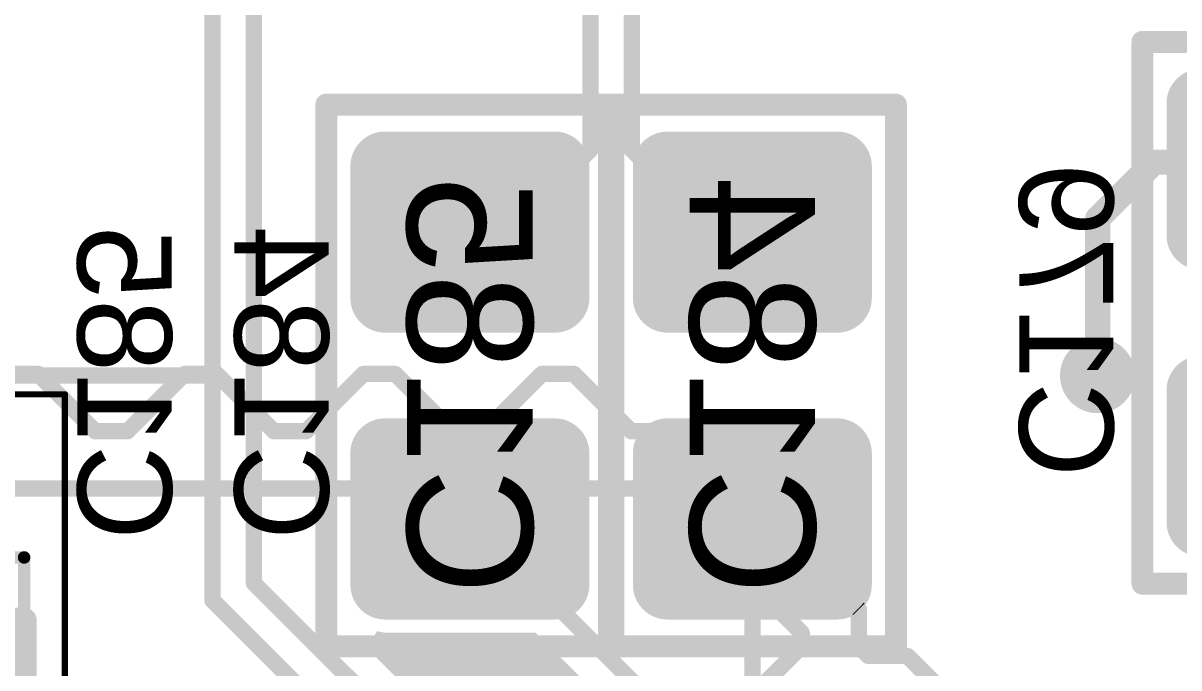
# Model space of a CAD drawing. Header units: inches. Extents: x -3 to 191, y -18 to 93.
# Drawn here: x 53.69 to 62.9, y 60.67 to 65.81 of the extents above; entities that cross this region are included whole.
import ezdxf

# ---------------------------------------------------------------- set-up
doc = ezdxf.new("R2010")
doc.units = ezdxf.units.IN
for name, color, linetype in [('Bottom Layer', 5, 'Continuous'), ('Bottom Overlay', 54, 'Continuous'), ('Bottom Paste', 16, 'Continuous'), ('Bottom Solder', 6, 'Continuous'), ('GND 1', 90, 'Continuous'), ('GND 2', 156, 'Continuous'), ('Mechanical 13', 56, 'Continuous'), ('Mechanical 15', 56, 'Continuous'), ('Mechanical 20', 56, 'Continuous'), ('PWR', 16, 'Continuous'), ('Signal L4', 76, 'Continuous'), ('Top Layer', 1, 'Continuous'), ('Via Holes', 16, 'Continuous')]:
    doc.layers.add(name, color=color, linetype=linetype)
doc.styles.add('Arial', font='', dxfattribs={"height": 0.2})
doc.styles.get('Arial').set_extended_font_data('Arial')

# ---------------------------------------------------------------- blocks, each defined once
blk = doc.blocks.new('SOT95P280X145_5N_B_46')
at = {"layer": 'Bottom Layer'}
for points in [[(-1.85, 1.25), (-0.65, 1.25), (-0.65, 0.65), (-1.85, 0.65)], [(0.65, 1.25), (1.85, 1.25), (1.85, 0.65), (0.65, 0.65)], [(-1.85, 0.3), (-0.65, 0.3), (-0.65, -0.3), (-1.85, -0.3)], [(-1.85, -0.65), (-0.65, -0.65), (-0.65, -1.25), (-1.85, -1.25)], [(0.65, -0.65), (1.85, -0.65), (1.85, -1.25), (0.65, -1.25)]]:
    blk.add_hatch(color=5, dxfattribs=at).paths.add_polyline_path(points)
at = {"layer": 'Bottom Paste'}
for points in [[(-1.85, 1.25), (-0.65, 1.25), (-0.65, 0.65), (-1.85, 0.65)], [(0.65, 1.25), (1.85, 1.25), (1.85, 0.65), (0.65, 0.65)], [(-1.85, 0.3), (-0.65, 0.3), (-0.65, -0.3), (-1.85, -0.3)], [(-1.85, -0.65), (-0.65, -0.65), (-0.65, -1.25), (-1.85, -1.25)], [(0.65, -0.65), (1.85, -0.65), (1.85, -1.25), (0.65, -1.25)]]:
    blk.add_hatch(color=16, dxfattribs=at).paths.add_polyline_path(points)
at = {"layer": 'Bottom Solder'}
for points in [[(-1.9516, 1.3516), (-0.5484, 1.3516), (-0.5484, 0.5484), (-1.9516, 0.5484)], [(0.5484, 1.3516), (1.9516, 1.3516), (1.9516, 0.5484), (0.5484, 0.5484)], [(-1.9516, 0.4016), (-0.5484, 0.4016), (-0.5484, -0.4016), (-1.9516, -0.4016)], [(-1.9516, -0.5484), (-0.5484, -0.5484), (-0.5484, -1.3516), (-1.9516, -1.3516)], [(0.5484, -0.5484), (1.9516, -0.5484), (1.9516, -1.3516), (0.5484, -1.3516)]]:
    blk.add_hatch(color=6, dxfattribs=at).paths.add_polyline_path(points)
at = {"layer": 'Bottom Overlay'}
for points in [[(-0.3, -1.45, 0.2, 0.2, 0), (-0.3, 1.45, 0.2, 0.2, 0)], [(0.3, 1.45, 0.2, 0.2, 0), (-0.3, 1.45, 0.2, 0.2, 0)], [(0.3, -1.45, 0.2, 0.2, 0), (0.3, 1.45, 0.2, 0.2, 0)], [(0.3, -1.45, 0.2, 0.2, 0), (-0.3, -1.45, 0.2, 0.2, 0)], [(-0.65, -1.5, 0.2, 0.2, 0), (-1.85, -1.5, 0.2, 0.2, 0)]]:
    blk.add_lwpolyline(points, format="xyseb", dxfattribs=at)
for points in [[(-0.35, 1.45, 0.1, 0.1, 1), (-0.25, 1.45, 0.1, 0.1, 1)], [(-0.35, 1.45, 0.1, 0.1, 1), (-0.25, 1.45, 0.1, 0.1, 1)], [(0.25, 1.45, 0.1, 0.1, 1), (0.35, 1.45, 0.1, 0.1, 1)], [(0.25, 1.45, 0.1, 0.1, 1), (0.35, 1.45, 0.1, 0.1, 1)], [(-0.35, -1.45, 0.1, 0.1, 1), (-0.25, -1.45, 0.1, 0.1, 1)], [(-0.35, -1.45, 0.1, 0.1, 1), (-0.25, -1.45, 0.1, 0.1, 1)], [(0.25, -1.45, 0.1, 0.1, 1), (0.35, -1.45, 0.1, 0.1, 1)], [(0.25, -1.45, 0.1, 0.1, 1), (0.35, -1.45, 0.1, 0.1, 1)], [(-1.9, -1.5, 0.1, 0.1, 1), (-1.8, -1.5, 0.1, 0.1, 1)], [(-0.7, -1.5, 0.1, 0.1, 1), (-0.6, -1.5, 0.1, 0.1, 1)]]:
    blk.add_lwpolyline(points, format="xyseb", close=True, dxfattribs=at)
at = {"layer": 'Mechanical 15'}
for points in [[(-0.8, -1.45, 0.1, 0.1, 0), (-0.8, 1.45, 0.1, 0.1, 0)], [(0.8, 1.45, 0.1, 0.1, 0), (-0.8, 1.45, 0.1, 0.1, 0)], [(0.8, -1.45, 0.1, 0.1, 0), (0.8, 1.45, 0.1, 0.1, 0)], [(0.15, -1.45, 0.1, 0.1, 0), (-0.8, -0.5, 0.1, 0.1, 0)], [(0.8, -1.45, 0.1, 0.1, 0), (-0.8, -1.45, 0.1, 0.1, 0)]]:
    blk.add_lwpolyline(points, format="xyseb", dxfattribs=at)
for points in [[(-0.825, 1.45, 0.05, 0.05, 1), (-0.775, 1.45, 0.05, 0.05, 1)], [(-0.825, 1.45, 0.05, 0.05, 1), (-0.775, 1.45, 0.05, 0.05, 1)], [(0.775, 1.45, 0.05, 0.05, 1), (0.825, 1.45, 0.05, 0.05, 1)], [(0.775, 1.45, 0.05, 0.05, 1), (0.825, 1.45, 0.05, 0.05, 1)], [(-0.825, -0.5, 0.05, 0.05, 1), (-0.775, -0.5, 0.05, 0.05, 1)], [(-0.825, -1.45, 0.05, 0.05, 1), (-0.775, -1.45, 0.05, 0.05, 1)], [(-0.825, -1.45, 0.05, 0.05, 1), (-0.775, -1.45, 0.05, 0.05, 1)], [(0.125, -1.45, 0.05, 0.05, 1), (0.175, -1.45, 0.05, 0.05, 1)], [(0.775, -1.45, 0.05, 0.05, 1), (0.825, -1.45, 0.05, 0.05, 1)], [(0.775, -1.45, 0.05, 0.05, 1), (0.825, -1.45, 0.05, 0.05, 1)]]:
    blk.add_lwpolyline(points, format="xyseb", close=True, dxfattribs=at)
at = {"layer": 'Mechanical 20'}
for points in [[(-2.1, -1.775, 0.05, 0.05, 0), (-2.1, 1.775, 0.05, 0.05, 0)], [(2.1, 1.775, 0.05, 0.05, 0), (-2.1, 1.775, 0.05, 0.05, 0)], [(2.1, -1.775, 0.05, 0.05, 0), (2.1, 1.775, 0.05, 0.05, 0)], [(2.1, -1.775, 0.05, 0.05, 0), (-2.1, -1.775, 0.05, 0.05, 0)]]:
    blk.add_lwpolyline(points, format="xyseb", dxfattribs=at)
for points in [[(-2.1125, 1.775, 0.025, 0.025, 1), (-2.0875, 1.775, 0.025, 0.025, 1)], [(-2.1125, 1.775, 0.025, 0.025, 1), (-2.0875, 1.775, 0.025, 0.025, 1)], [(2.0875, 1.775, 0.025, 0.025, 1), (2.1125, 1.775, 0.025, 0.025, 1)], [(2.0875, 1.775, 0.025, 0.025, 1), (2.1125, 1.775, 0.025, 0.025, 1)], [(-2.1125, -1.775, 0.025, 0.025, 1), (-2.0875, -1.775, 0.025, 0.025, 1)], [(-2.1125, -1.775, 0.025, 0.025, 1), (-2.0875, -1.775, 0.025, 0.025, 1)], [(2.0875, -1.775, 0.025, 0.025, 1), (2.1125, -1.775, 0.025, 0.025, 1)], [(2.0875, -1.775, 0.025, 0.025, 1), (2.1125, -1.775, 0.025, 0.025, 1)]]:
    blk.add_lwpolyline(points, format="xyseb", close=True, dxfattribs=at)
blk = doc.blocks.new('CAP_0805_B_62')
at = {"layer": 'Bottom Layer'}
h = blk.add_hatch(color=5, dxfattribs=at)
edge = h.paths.add_edge_path()
edge.add_arc((-1.668, 0.675), 0.175, 90, 180)
edge.add_line((-1.843, 0.675), (-1.843, -0.675))
edge.add_arc((-1.668, -0.675), 0.175, 180, 270)
edge.add_line((-1.668, -0.85), (-0.618, -0.85))
edge.add_arc((-0.618, -0.675), 0.175, 270, 360)
edge.add_line((-0.443, -0.675), (-0.443, 0.675))
edge.add_arc((-0.618, 0.675), 0.175, 0, 90)
edge.add_line((-0.618, 0.85), (-1.668, 0.85))
h = blk.add_hatch(color=5, dxfattribs=at)
edge = h.paths.add_edge_path()
edge.add_arc((0.618, 0.675), 0.175, 90, 180)
edge.add_line((0.443, 0.675), (0.443, -0.675))
edge.add_arc((0.618, -0.675), 0.175, 180, 270)
edge.add_line((0.618, -0.85), (1.668, -0.85))
edge.add_arc((1.668, -0.675), 0.175, 270, 360)
edge.add_line((1.843, -0.675), (1.843, 0.675))
edge.add_arc((1.668, 0.675), 0.175, 0, 90)
edge.add_line((1.668, 0.85), (0.618, 0.85))
at = {"layer": 'Bottom Paste'}
h = blk.add_hatch(color=16, dxfattribs=at)
edge = h.paths.add_edge_path()
edge.add_arc((-1.668, 0.675), 0.175, 90, 180)
edge.add_line((-1.843, 0.675), (-1.843, -0.675))
edge.add_arc((-1.668, -0.675), 0.175, 180, 270)
edge.add_line((-1.668, -0.85), (-0.618, -0.85))
edge.add_arc((-0.618, -0.675), 0.175, 270, 360)
edge.add_line((-0.443, -0.675), (-0.443, 0.675))
edge.add_arc((-0.618, 0.675), 0.175, 0, 90)
edge.add_line((-0.618, 0.85), (-1.668, 0.85))
h = blk.add_hatch(color=16, dxfattribs=at)
edge = h.paths.add_edge_path()
edge.add_arc((0.618, 0.675), 0.175, 90, 180)
edge.add_line((0.443, 0.675), (0.443, -0.675))
edge.add_arc((0.618, -0.675), 0.175, 180, 270)
edge.add_line((0.618, -0.85), (1.668, -0.85))
edge.add_arc((1.668, -0.675), 0.175, 270, 360)
edge.add_line((1.843, -0.675), (1.843, 0.675))
edge.add_arc((1.668, 0.675), 0.175, 0, 90)
edge.add_line((1.668, 0.85), (0.618, 0.85))
at = {"layer": 'Bottom Solder'}
h = blk.add_hatch(color=6, dxfattribs=at)
edge = h.paths.add_edge_path()
edge.add_arc((-1.668, 0.675), 0.2766, 90, 180)
edge.add_line((-1.9446, 0.675), (-1.9446, -0.675))
edge.add_arc((-1.668, -0.675), 0.2766, 180, 270)
edge.add_line((-1.668, -0.9516), (-0.618, -0.9516))
edge.add_arc((-0.618, -0.675), 0.2766, 270, 360)
edge.add_line((-0.3414, -0.675), (-0.3414, 0.675))
edge.add_arc((-0.618, 0.675), 0.2766, 0, 90)
edge.add_line((-0.618, 0.9516), (-1.668, 0.9516))
h = blk.add_hatch(color=6, dxfattribs=at)
edge = h.paths.add_edge_path()
edge.add_arc((0.618, 0.675), 0.2766, 90, 180)
edge.add_line((0.3414, 0.675), (0.3414, -0.675))
edge.add_arc((0.618, -0.675), 0.2766, 180, 270)
edge.add_line((0.618, -0.9516), (1.668, -0.9516))
edge.add_arc((1.668, -0.675), 0.2766, 270, 360)
edge.add_line((1.9446, -0.675), (1.9446, 0.675))
edge.add_arc((1.668, 0.675), 0.2766, 0, 90)
edge.add_line((1.668, 0.9516), (0.618, 0.9516))
at = {"layer": 'Mechanical 13'}
for points in [[(-2.159, 1.143, 0.175, 0.175, 0), (-2.159, -1.143, 0.175, 0.175, 0)], [(-2.159, 1.143, 0.175, 0.175, 0), (2.159, 1.143, 0.175, 0.175, 0)], [(2.159, 1.143, 0.175, 0.175, 0), (2.159, -1.143, 0.175, 0.175, 0)], [(-2.159, -1.143, 0.175, 0.175, 0), (2.159, -1.143, 0.175, 0.175, 0)]]:
    blk.add_lwpolyline(points, format="xyseb", dxfattribs=at)
for points in [[(-2.2027, 1.143, 0.0875, 0.0875, 1), (-2.1153, 1.143, 0.0875, 0.0875, 1)], [(-2.2027, 1.143, 0.0875, 0.0875, 1), (-2.1153, 1.143, 0.0875, 0.0875, 1)], [(2.1153, 1.143, 0.0875, 0.0875, 1), (2.2027, 1.143, 0.0875, 0.0875, 1)], [(2.1153, 1.143, 0.0875, 0.0875, 1), (2.2027, 1.143, 0.0875, 0.0875, 1)], [(-2.2027, -1.143, 0.0875, 0.0875, 1), (-2.1153, -1.143, 0.0875, 0.0875, 1)], [(-2.2027, -1.143, 0.0875, 0.0875, 1), (-2.1153, -1.143, 0.0875, 0.0875, 1)], [(2.1153, -1.143, 0.0875, 0.0875, 1), (2.2027, -1.143, 0.0875, 0.0875, 1)], [(2.1153, -1.143, 0.0875, 0.0875, 1), (2.2027, -1.143, 0.0875, 0.0875, 1)]]:
    blk.add_lwpolyline(points, format="xyseb", close=True, dxfattribs=at)
at = {"layer": 'Mechanical 13', "style": 'Arial', "text_generation_flag": 2}
blk.add_text('C185', height=1, rotation=180, dxfattribs=at).set_placement((-1.7494, 0.4998))
blk = doc.blocks.new('CAP_0805_B_63')
at = {"layer": 'Bottom Layer'}
h = blk.add_hatch(color=5, dxfattribs=at)
edge = h.paths.add_edge_path()
edge.add_arc((-1.668, 0.675), 0.175, 90, 180)
edge.add_line((-1.843, 0.675), (-1.843, -0.675))
edge.add_arc((-1.668, -0.675), 0.175, 180, 270)
edge.add_line((-1.668, -0.85), (-0.618, -0.85))
edge.add_arc((-0.618, -0.675), 0.175, 270, 360)
edge.add_line((-0.443, -0.675), (-0.443, 0.675))
edge.add_arc((-0.618, 0.675), 0.175, 0, 90)
edge.add_line((-0.618, 0.85), (-1.668, 0.85))
h = blk.add_hatch(color=5, dxfattribs=at)
edge = h.paths.add_edge_path()
edge.add_arc((0.618, 0.675), 0.175, 90, 180)
edge.add_line((0.443, 0.675), (0.443, -0.675))
edge.add_arc((0.618, -0.675), 0.175, 180, 270)
edge.add_line((0.618, -0.85), (1.668, -0.85))
edge.add_arc((1.668, -0.675), 0.175, 270, 360)
edge.add_line((1.843, -0.675), (1.843, 0.675))
edge.add_arc((1.668, 0.675), 0.175, 0, 90)
edge.add_line((1.668, 0.85), (0.618, 0.85))
at = {"layer": 'Bottom Paste'}
h = blk.add_hatch(color=16, dxfattribs=at)
edge = h.paths.add_edge_path()
edge.add_arc((-1.668, 0.675), 0.175, 90, 180)
edge.add_line((-1.843, 0.675), (-1.843, -0.675))
edge.add_arc((-1.668, -0.675), 0.175, 180, 270)
edge.add_line((-1.668, -0.85), (-0.618, -0.85))
edge.add_arc((-0.618, -0.675), 0.175, 270, 360)
edge.add_line((-0.443, -0.675), (-0.443, 0.675))
edge.add_arc((-0.618, 0.675), 0.175, 0, 90)
edge.add_line((-0.618, 0.85), (-1.668, 0.85))
h = blk.add_hatch(color=16, dxfattribs=at)
edge = h.paths.add_edge_path()
edge.add_arc((0.618, 0.675), 0.175, 90, 180)
edge.add_line((0.443, 0.675), (0.443, -0.675))
edge.add_arc((0.618, -0.675), 0.175, 180, 270)
edge.add_line((0.618, -0.85), (1.668, -0.85))
edge.add_arc((1.668, -0.675), 0.175, 270, 360)
edge.add_line((1.843, -0.675), (1.843, 0.675))
edge.add_arc((1.668, 0.675), 0.175, 0, 90)
edge.add_line((1.668, 0.85), (0.618, 0.85))
at = {"layer": 'Bottom Solder'}
h = blk.add_hatch(color=6, dxfattribs=at)
edge = h.paths.add_edge_path()
edge.add_arc((-1.668, 0.675), 0.2766, 90, 180)
edge.add_line((-1.9446, 0.675), (-1.9446, -0.675))
edge.add_arc((-1.668, -0.675), 0.2766, 180, 270)
edge.add_line((-1.668, -0.9516), (-0.618, -0.9516))
edge.add_arc((-0.618, -0.675), 0.2766, 270, 360)
edge.add_line((-0.3414, -0.675), (-0.3414, 0.675))
edge.add_arc((-0.618, 0.675), 0.2766, 0, 90)
edge.add_line((-0.618, 0.9516), (-1.668, 0.9516))
h = blk.add_hatch(color=6, dxfattribs=at)
edge = h.paths.add_edge_path()
edge.add_arc((0.618, 0.675), 0.2766, 90, 180)
edge.add_line((0.3414, 0.675), (0.3414, -0.675))
edge.add_arc((0.618, -0.675), 0.2766, 180, 270)
edge.add_line((0.618, -0.9516), (1.668, -0.9516))
edge.add_arc((1.668, -0.675), 0.2766, 270, 360)
edge.add_line((1.9446, -0.675), (1.9446, 0.675))
edge.add_arc((1.668, 0.675), 0.2766, 0, 90)
edge.add_line((1.668, 0.9516), (0.618, 0.9516))
at = {"layer": 'Mechanical 13'}
for points in [[(-2.159, 1.143, 0.175, 0.175, 0), (-2.159, -1.143, 0.175, 0.175, 0)], [(-2.159, 1.143, 0.175, 0.175, 0), (2.159, 1.143, 0.175, 0.175, 0)], [(2.159, 1.143, 0.175, 0.175, 0), (2.159, -1.143, 0.175, 0.175, 0)], [(-2.159, -1.143, 0.175, 0.175, 0), (2.159, -1.143, 0.175, 0.175, 0)]]:
    blk.add_lwpolyline(points, format="xyseb", dxfattribs=at)
for points in [[(-2.2027, 1.143, 0.0875, 0.0875, 1), (-2.1153, 1.143, 0.0875, 0.0875, 1)], [(-2.2027, 1.143, 0.0875, 0.0875, 1), (-2.1153, 1.143, 0.0875, 0.0875, 1)], [(2.1153, 1.143, 0.0875, 0.0875, 1), (2.2027, 1.143, 0.0875, 0.0875, 1)], [(2.1153, 1.143, 0.0875, 0.0875, 1), (2.2027, 1.143, 0.0875, 0.0875, 1)], [(-2.2027, -1.143, 0.0875, 0.0875, 1), (-2.1153, -1.143, 0.0875, 0.0875, 1)], [(-2.2027, -1.143, 0.0875, 0.0875, 1), (-2.1153, -1.143, 0.0875, 0.0875, 1)], [(2.1153, -1.143, 0.0875, 0.0875, 1), (2.2027, -1.143, 0.0875, 0.0875, 1)], [(2.1153, -1.143, 0.0875, 0.0875, 1), (2.2027, -1.143, 0.0875, 0.0875, 1)]]:
    blk.add_lwpolyline(points, format="xyseb", close=True, dxfattribs=at)
at = {"layer": 'Mechanical 13', "style": 'Arial', "text_generation_flag": 2}
blk.add_text('C184', height=1, rotation=180, dxfattribs=at).set_placement((-1.7494, 0.4998))
blk = doc.blocks.new('CAP_0805_B_349')
at = {"layer": 'Bottom Layer'}
h = blk.add_hatch(color=5, dxfattribs=at)
edge = h.paths.add_edge_path()
edge.add_arc((-1.668, 0.675), 0.175, 90, 180)
edge.add_line((-1.843, 0.675), (-1.843, -0.675))
edge.add_arc((-1.668, -0.675), 0.175, 180, 270)
edge.add_line((-1.668, -0.85), (-0.618, -0.85))
edge.add_arc((-0.618, -0.675), 0.175, 270, 360)
edge.add_line((-0.443, -0.675), (-0.443, 0.675))
edge.add_arc((-0.618, 0.675), 0.175, 0, 90)
edge.add_line((-0.618, 0.85), (-1.668, 0.85))
h = blk.add_hatch(color=5, dxfattribs=at)
edge = h.paths.add_edge_path()
edge.add_arc((0.618, 0.675), 0.175, 90, 180)
edge.add_line((0.443, 0.675), (0.443, -0.675))
edge.add_arc((0.618, -0.675), 0.175, 180, 270)
edge.add_line((0.618, -0.85), (1.668, -0.85))
edge.add_arc((1.668, -0.675), 0.175, 270, 360)
edge.add_line((1.843, -0.675), (1.843, 0.675))
edge.add_arc((1.668, 0.675), 0.175, 0, 90)
edge.add_line((1.668, 0.85), (0.618, 0.85))
at = {"layer": 'Bottom Paste'}
h = blk.add_hatch(color=16, dxfattribs=at)
edge = h.paths.add_edge_path()
edge.add_arc((-1.668, 0.675), 0.175, 90, 180)
edge.add_line((-1.843, 0.675), (-1.843, -0.675))
edge.add_arc((-1.668, -0.675), 0.175, 180, 270)
edge.add_line((-1.668, -0.85), (-0.618, -0.85))
edge.add_arc((-0.618, -0.675), 0.175, 270, 360)
edge.add_line((-0.443, -0.675), (-0.443, 0.675))
edge.add_arc((-0.618, 0.675), 0.175, 0, 90)
edge.add_line((-0.618, 0.85), (-1.668, 0.85))
h = blk.add_hatch(color=16, dxfattribs=at)
edge = h.paths.add_edge_path()
edge.add_arc((0.618, 0.675), 0.175, 90, 180)
edge.add_line((0.443, 0.675), (0.443, -0.675))
edge.add_arc((0.618, -0.675), 0.175, 180, 270)
edge.add_line((0.618, -0.85), (1.668, -0.85))
edge.add_arc((1.668, -0.675), 0.175, 270, 360)
edge.add_line((1.843, -0.675), (1.843, 0.675))
edge.add_arc((1.668, 0.675), 0.175, 0, 90)
edge.add_line((1.668, 0.85), (0.618, 0.85))
at = {"layer": 'Bottom Solder'}
h = blk.add_hatch(color=6, dxfattribs=at)
edge = h.paths.add_edge_path()
edge.add_arc((-1.668, 0.675), 0.2766, 90, 180)
edge.add_line((-1.9446, 0.675), (-1.9446, -0.675))
edge.add_arc((-1.668, -0.675), 0.2766, 180, 270)
edge.add_line((-1.668, -0.9516), (-0.618, -0.9516))
edge.add_arc((-0.618, -0.675), 0.2766, 270, 360)
edge.add_line((-0.3414, -0.675), (-0.3414, 0.675))
edge.add_arc((-0.618, 0.675), 0.2766, 0, 90)
edge.add_line((-0.618, 0.9516), (-1.668, 0.9516))
h = blk.add_hatch(color=6, dxfattribs=at)
edge = h.paths.add_edge_path()
edge.add_arc((0.618, 0.675), 0.2766, 90, 180)
edge.add_line((0.3414, 0.675), (0.3414, -0.675))
edge.add_arc((0.618, -0.675), 0.2766, 180, 270)
edge.add_line((0.618, -0.9516), (1.668, -0.9516))
edge.add_arc((1.668, -0.675), 0.2766, 270, 360)
edge.add_line((1.9446, -0.675), (1.9446, 0.675))
edge.add_arc((1.668, 0.675), 0.2766, 0, 90)
edge.add_line((1.668, 0.9516), (0.618, 0.9516))
at = {"layer": 'Mechanical 13'}
for points in [[(2.159, 1.143, 0.175, 0.175, 0), (-2.159, 1.143, 0.175, 0.175, 0)], [(-2.159, -1.143, 0.175, 0.175, 0), (-2.159, 1.143, 0.175, 0.175, 0)], [(2.159, -1.143, 0.175, 0.175, 0), (2.159, 1.143, 0.175, 0.175, 0)], [(2.159, -1.143, 0.175, 0.175, 0), (-2.159, -1.143, 0.175, 0.175, 0)]]:
    blk.add_lwpolyline(points, format="xyseb", dxfattribs=at)
for points in [[(-2.2027, 1.143, 0.0875, 0.0875, 1), (-2.1153, 1.143, 0.0875, 0.0875, 1)], [(-2.2027, 1.143, 0.0875, 0.0875, 1), (-2.1153, 1.143, 0.0875, 0.0875, 1)], [(2.1153, 1.143, 0.0875, 0.0875, 1), (2.2027, 1.143, 0.0875, 0.0875, 1)], [(2.1153, 1.143, 0.0875, 0.0875, 1), (2.2027, 1.143, 0.0875, 0.0875, 1)], [(-2.2027, -1.143, 0.0875, 0.0875, 1), (-2.1153, -1.143, 0.0875, 0.0875, 1)], [(-2.2027, -1.143, 0.0875, 0.0875, 1), (-2.1153, -1.143, 0.0875, 0.0875, 1)], [(2.1153, -1.143, 0.0875, 0.0875, 1), (2.2027, -1.143, 0.0875, 0.0875, 1)], [(2.1153, -1.143, 0.0875, 0.0875, 1), (2.2027, -1.143, 0.0875, 0.0875, 1)]]:
    blk.add_lwpolyline(points, format="xyseb", close=True, dxfattribs=at)
at = {"layer": 'Mechanical 13', "style": 'Arial', "text_generation_flag": 2}
blk.add_text('C179', height=1, rotation=-180, dxfattribs=at).set_placement((-1.7494, 0.4998))

msp = doc.modelspace()

# ---------------------------------------------------------------- hatches: boundary and pattern name
at = {"layer": 'Bottom Layer'}
h = msp.add_hatch(color=5, dxfattribs=at)
edge = h.paths.add_edge_path()
edge.add_arc((62.2499, 62.9999), 0.3, 0, 360)
msp.add_hatch(color=5, dxfattribs=at).paths.add_polyline_path([(56.575, 60.9497), (57.7754, 60.9497), (57.776, 60.9488), (58.4461, 60.2787), (58.4461, 60.0897), (58.5222, 59.9059), (58.6629, 59.7652), (58.8466, 59.6891), (59.0455, 59.6891), (59.1043, 59.7135), (59.1879, 59.6299), (59.1879, 59.6299), (59.2085, 59.6161), (59.7751, 59.0495), (59.7152, 58.8945), (59.6482, 58.8811), (59.5407, 58.8093), (59.4689, 58.7018), (59.4525, 58.6195), (59.2975, 58.6195), (59.2811, 58.7018), (59.2093, 58.8093), (59.1018, 58.8811), (58.975, 58.9064), (57.5603, 58.9064), (57.5603, 59.5851), (57.5603, 59.5851), (57.5398, 59.6885), (57.4812, 59.7762), (57.4812, 59.7762), (56.4348, 60.8226), (56.5097, 60.9626)])
at = {"layer": 'GND 1'}
h = msp.add_hatch(color=90, dxfattribs=at)
edge = h.paths.add_edge_path()
edge.add_arc((62.2499, 62.9999), 0.3, 0, 360)
at = {"layer": 'GND 2'}
h = msp.add_hatch(color=156, dxfattribs=at)
edge = h.paths.add_edge_path()
edge.add_arc((62.2499, 62.9999), 0.3, 0, 360)
at = {"layer": 'PWR'}
h = msp.add_hatch(color=16, dxfattribs=at)
edge = h.paths.add_edge_path()
edge.add_arc((62.2499, 62.9999), 0.3, 0, 360)
at = {"layer": 'Signal L4'}
h = msp.add_hatch(color=76, dxfattribs=at)
edge = h.paths.add_edge_path()
edge.add_arc((62.2499, 62.9999), 0.3, 0, 360)
at = {"layer": 'Top Layer'}
h = msp.add_hatch(color=1, dxfattribs=at)
edge = h.paths.add_edge_path()
edge.add_arc((62.2499, 62.9999), 0.3, 0, 360)
at = {"layer": 'Via Holes'}
h = msp.add_hatch(color=7, dxfattribs=at)
edge = h.paths.add_edge_path()
edge.add_arc((62.2499, 62.9999), 0.15, 0, 360)

# ---------------------------------------------------------------- linework, layer by layer
at = {"layer": 'Bottom Layer'}
for points in [[(55.5301, 61.345, 0.1301, 0.1301, 0), (55.5301, 73.0368, 0.1301, 0.1301, 0)], [(55.2, 63, 0.1301, 0.1301, 0), (55.2, 72.9, 0.1301, 0.1301, 0)], [(58.5401, 64.7988, 0.1301, 0.1301, 0), (58.5401, 72.9268, 0.1301, 0.1301, 0)], [(58.2099, 64.7988, 0.1301, 0.1301, 0), (58.2099, 72.7901, 0.1301, 0.1301, 0)], [(58.1212, 64.7101, 0.1301, 0.1301, 0), (58.2099, 64.7988, 0.1301, 0.1301, 0)], [(58.5401, 64.7988, 0.1301, 0.1301, 0), (58.6288, 64.7101, 0.1301, 0.1301, 0)], [(57.25, 64.143, 0.1301, 0.1301, 0), (57.8171, 64.7101, 0.1301, 0.1301, 0)], [(57.8171, 64.7101, 0.1301, 0.1301, 0), (58.1212, 64.7101, 0.1301, 0.1301, 0)], [(58.6288, 64.7101, 0.1301, 0.1301, 0), (58.9329, 64.7101, 0.1301, 0.1301, 0)], [(58.9329, 64.7101, 0.1301, 0.1301, 0), (59.5, 64.143, 0.1301, 0.1301, 0)], [(62.2499, 64.2499, 0.2, 0.2, 0), (62.7, 64.7, 0.2, 0.2, 0)], [(62.7, 64.7, 0.2, 0.2, 0), (63.693, 64.7, 0.2, 0.2, 0)], [(62.2499, 62.9999, 0.2, 0.2, 0), (62.2499, 64.2499, 0.2, 0.2, 0)], [(51.6, 63, 0.1301, 0.1301, 0), (55.2, 63, 0.1301, 0.1301, 0)], [(55.2, 61.2083, 0.1301, 0.1301, 0), (55.2, 63, 0.1301, 0.1301, 0)], [(57.25, 61.857, 0.1301, 0.1301, 0), (57.3405, 61.857, 0.1301, 0.1301, 0)], [(57.3405, 61.857, 0.1301, 0.1301, 0), (57.9671, 61.2304, 0.1301, 0.1301, 0)], [(59.5, 60.3009, 0.1301, 0.1301, 0), (59.5, 61.857, 0.1301, 0.1301, 0)], [(55.5301, 61.345, 0.1301, 0.1301, 0), (57.2901, 59.5851, 0.1301, 0.1301, 0)], [(55.2, 61.2083, 0.1301, 0.1301, 0), (56.9599, 59.4484, 0.1301, 0.1301, 0)], [(57.9671, 61.1399, 0.1301, 0.1301, 0), (57.9671, 61.2304, 0.1301, 0.1301, 0)], [(57.9671, 61.1399, 0.1301, 0.1301, 0), (58.9179, 60.1891, 0.1301, 0.1301, 0)]]:
    msp.add_lwpolyline(points, format="xyseb", dxfattribs=at)
for points in [[(58.1774, 64.7988, 0.0651, 0.0651, 1), (58.2425, 64.7988, 0.0651, 0.0651, 1)], [(58.1774, 64.7988, 0.0651, 0.0651, 1), (58.2425, 64.7988, 0.0651, 0.0651, 1)], [(58.5075, 64.7988, 0.0651, 0.0651, 1), (58.5726, 64.7988, 0.0651, 0.0651, 1)], [(58.5075, 64.7988, 0.0651, 0.0651, 1), (58.5726, 64.7988, 0.0651, 0.0651, 1)], [(57.7845, 64.7101, 0.0651, 0.0651, 1), (57.8496, 64.7101, 0.0651, 0.0651, 1)], [(57.7845, 64.7101, 0.0651, 0.0651, 1), (57.8496, 64.7101, 0.0651, 0.0651, 1)], [(58.0886, 64.7101, 0.0651, 0.0651, 1), (58.1537, 64.7101, 0.0651, 0.0651, 1)], [(58.0886, 64.7101, 0.0651, 0.0651, 1), (58.1537, 64.7101, 0.0651, 0.0651, 1)], [(58.5963, 64.7101, 0.0651, 0.0651, 1), (58.6613, 64.7101, 0.0651, 0.0651, 1)], [(58.5963, 64.7101, 0.0651, 0.0651, 1), (58.6613, 64.7101, 0.0651, 0.0651, 1)], [(58.9004, 64.7101, 0.0651, 0.0651, 1), (58.9655, 64.7101, 0.0651, 0.0651, 1)], [(58.9004, 64.7101, 0.0651, 0.0651, 1), (58.9655, 64.7101, 0.0651, 0.0651, 1)], [(62.65, 64.7, 0.1, 0.1, 1), (62.75, 64.7, 0.1, 0.1, 1)], [(62.65, 64.7, 0.1, 0.1, 1), (62.75, 64.7, 0.1, 0.1, 1)], [(62.1999, 64.2499, 0.1, 0.1, 1), (62.2999, 64.2499, 0.1, 0.1, 1)], [(62.1999, 64.2499, 0.1, 0.1, 1), (62.2999, 64.2499, 0.1, 0.1, 1)], [(57.2175, 64.143, 0.0651, 0.0651, 1), (57.2825, 64.143, 0.0651, 0.0651, 1)], [(59.4675, 64.143, 0.0651, 0.0651, 1), (59.5325, 64.143, 0.0651, 0.0651, 1)], [(55.1675, 63, 0.0651, 0.0651, 1), (55.2325, 63, 0.0651, 0.0651, 1)], [(55.1675, 63, 0.0651, 0.0651, 1), (55.2325, 63, 0.0651, 0.0651, 1)], [(55.1675, 63, 0.0651, 0.0651, 1), (55.2325, 63, 0.0651, 0.0651, 1)], [(62.1999, 62.9999, 0.1, 0.1, 1), (62.2999, 62.9999, 0.1, 0.1, 1)], [(57.2175, 61.857, 0.0651, 0.0651, 1), (57.2825, 61.857, 0.0651, 0.0651, 1)], [(57.308, 61.857, 0.0651, 0.0651, 1), (57.373, 61.857, 0.0651, 0.0651, 1)], [(57.308, 61.857, 0.0651, 0.0651, 1), (57.373, 61.857, 0.0651, 0.0651, 1)], [(59.4675, 61.857, 0.0651, 0.0651, 1), (59.5325, 61.857, 0.0651, 0.0651, 1)], [(55.4976, 61.345, 0.0651, 0.0651, 1), (55.5627, 61.345, 0.0651, 0.0651, 1)], [(55.4976, 61.345, 0.0651, 0.0651, 1), (55.5627, 61.345, 0.0651, 0.0651, 1)], [(55.1675, 61.2083, 0.0651, 0.0651, 1), (55.2325, 61.2083, 0.0651, 0.0651, 1)], [(55.1675, 61.2083, 0.0651, 0.0651, 1), (55.2325, 61.2083, 0.0651, 0.0651, 1)], [(57.9345, 61.2304, 0.0651, 0.0651, 1), (57.9996, 61.2304, 0.0651, 0.0651, 1)], [(57.9345, 61.2304, 0.0651, 0.0651, 1), (57.9996, 61.2304, 0.0651, 0.0651, 1)], [(57.9345, 61.1399, 0.0651, 0.0651, 1), (57.9996, 61.1399, 0.0651, 0.0651, 1)], [(57.9345, 61.1399, 0.0651, 0.0651, 1), (57.9996, 61.1399, 0.0651, 0.0651, 1)]]:
    msp.add_lwpolyline(points, format="xyseb", close=True, dxfattribs=at)
at = {"layer": 'Signal L4'}
for points in [[(53.5566, 63.0125, 0.13, 0.13, 0), (53.8106, 63.0125, 0.13, 0.13, 0)], [(53.8106, 63.0125, 0.13, 0.13, 0), (54.2678, 62.5553, 0.13, 0.13, 0)], [(54.5218, 62.5553, 0.13, 0.13, 0), (54.979, 63.0125, 0.13, 0.13, 0)], [(54.979, 63.0125, 0.13, 0.13, 0), (55.233, 63.0125, 0.13, 0.13, 0)], [(55.233, 63.0125, 0.13, 0.13, 0), (55.6902, 62.5553, 0.13, 0.13, 0)], [(55.9442, 62.5553, 0.13, 0.13, 0), (56.4014, 63.0125, 0.13, 0.13, 0)], [(56.4014, 63.0125, 0.13, 0.13, 0), (56.6554, 63.0125, 0.13, 0.13, 0)], [(56.6554, 63.0125, 0.13, 0.13, 0), (57.1126, 62.5553, 0.13, 0.13, 0)], [(57.3666, 62.5553, 0.13, 0.13, 0), (57.8238, 63.0125, 0.13, 0.13, 0)], [(57.8238, 63.0125, 0.13, 0.13, 0), (58.0778, 63.0125, 0.13, 0.13, 0)], [(58.0778, 63.0125, 0.13, 0.13, 0), (58.535, 62.5553, 0.13, 0.13, 0)], [(54.2678, 62.5553, 0.13, 0.13, 0), (54.5218, 62.5553, 0.13, 0.13, 0)], [(55.6902, 62.5553, 0.13, 0.13, 0), (55.9442, 62.5553, 0.13, 0.13, 0)], [(57.1126, 62.5553, 0.13, 0.13, 0), (57.3666, 62.5553, 0.13, 0.13, 0)], [(58.535, 62.5553, 0.13, 0.13, 0), (58.6, 62.5553, 0.13, 0.13, 0)], [(58.6, 62.5553, 0.13, 0.13, 0), (58.9306, 62.5553, 0.13, 0.13, 0)], [(58.9306, 62.5553, 0.13, 0.13, 0), (59.1429, 62.3429, 0.13, 0.13, 0)], [(59.1429, 62.3429, 0.13, 0.13, 0), (59.1889, 62.297, 0.13, 0.13, 0)], [(59.1889, 62.297, 0.13, 0.13, 0), (59.8714, 62.297, 0.13, 0.13, 0)], [(59.8714, 62.297, 0.13, 0.13, 0), (60.051, 62.1174, 0.13, 0.13, 0)], [(51.9114, 62.1, 0.13, 0.13, 0), (58.742, 62.1, 0.13, 0.13, 0)], [(58.742, 62.1, 0.13, 0.13, 0), (59.8931, 60.9488, 0.13, 0.13, 0)], [(60.051, 61.4349, 0.13, 0.13, 0), (60.051, 62.1174, 0.13, 0.13, 0)], [(60.051, 61.4349, 0.13, 0.13, 0), (60.3429, 61.1429, 0.13, 0.13, 0)], [(60.3429, 61.1429, 0.13, 0.13, 0), (60.3485, 61.1374, 0.13, 0.13, 0)], [(60.3485, 60.8412, 0.13, 0.13, 0), (60.3485, 61.1374, 0.13, 0.13, 0)], [(59.8931, 60.8412, 0.13, 0.13, 0), (59.8931, 60.9488, 0.13, 0.13, 0)], [(59.6121, 60.5601, 0.13, 0.13, 0), (59.8931, 60.8412, 0.13, 0.13, 0)], [(60.3485, 60.8412, 0.13, 0.13, 0), (60.4246, 60.765, 0.13, 0.13, 0)], [(60.4246, 60.765, 0.13, 0.13, 0), (60.735, 60.765, 0.13, 0.13, 0)], [(60.735, 60.765, 0.13, 0.13, 0), (61.3, 60.2, 0.13, 0.13, 0)]]:
    msp.add_lwpolyline(points, format="xyseb", dxfattribs=at)
for points in [[(53.7781, 63.0125, 0.065, 0.065, 1), (53.8431, 63.0125, 0.065, 0.065, 1)], [(53.7781, 63.0125, 0.065, 0.065, 1), (53.8431, 63.0125, 0.065, 0.065, 1)], [(54.9465, 63.0125, 0.065, 0.065, 1), (55.0115, 63.0125, 0.065, 0.065, 1)], [(54.9465, 63.0125, 0.065, 0.065, 1), (55.0115, 63.0125, 0.065, 0.065, 1)], [(55.2005, 63.0125, 0.065, 0.065, 1), (55.2655, 63.0125, 0.065, 0.065, 1)], [(55.2005, 63.0125, 0.065, 0.065, 1), (55.2655, 63.0125, 0.065, 0.065, 1)], [(56.3689, 63.0125, 0.065, 0.065, 1), (56.4339, 63.0125, 0.065, 0.065, 1)], [(56.3689, 63.0125, 0.065, 0.065, 1), (56.4339, 63.0125, 0.065, 0.065, 1)], [(56.6229, 63.0125, 0.065, 0.065, 1), (56.6879, 63.0125, 0.065, 0.065, 1)], [(56.6229, 63.0125, 0.065, 0.065, 1), (56.6879, 63.0125, 0.065, 0.065, 1)], [(57.7913, 63.0125, 0.065, 0.065, 1), (57.8563, 63.0125, 0.065, 0.065, 1)], [(57.7913, 63.0125, 0.065, 0.065, 1), (57.8563, 63.0125, 0.065, 0.065, 1)], [(58.0453, 63.0125, 0.065, 0.065, 1), (58.1103, 63.0125, 0.065, 0.065, 1)], [(58.0453, 63.0125, 0.065, 0.065, 1), (58.1103, 63.0125, 0.065, 0.065, 1)], [(54.2353, 62.5553, 0.065, 0.065, 1), (54.3003, 62.5553, 0.065, 0.065, 1)], [(54.2353, 62.5553, 0.065, 0.065, 1), (54.3003, 62.5553, 0.065, 0.065, 1)], [(54.4893, 62.5553, 0.065, 0.065, 1), (54.5543, 62.5553, 0.065, 0.065, 1)], [(54.4893, 62.5553, 0.065, 0.065, 1), (54.5543, 62.5553, 0.065, 0.065, 1)], [(55.6577, 62.5553, 0.065, 0.065, 1), (55.7227, 62.5553, 0.065, 0.065, 1)], [(55.6577, 62.5553, 0.065, 0.065, 1), (55.7227, 62.5553, 0.065, 0.065, 1)], [(55.9117, 62.5553, 0.065, 0.065, 1), (55.9767, 62.5553, 0.065, 0.065, 1)], [(55.9117, 62.5553, 0.065, 0.065, 1), (55.9767, 62.5553, 0.065, 0.065, 1)], [(57.0801, 62.5553, 0.065, 0.065, 1), (57.1451, 62.5553, 0.065, 0.065, 1)], [(57.0801, 62.5553, 0.065, 0.065, 1), (57.1451, 62.5553, 0.065, 0.065, 1)], [(57.3341, 62.5553, 0.065, 0.065, 1), (57.3991, 62.5553, 0.065, 0.065, 1)], [(57.3341, 62.5553, 0.065, 0.065, 1), (57.3991, 62.5553, 0.065, 0.065, 1)], [(58.5025, 62.5553, 0.065, 0.065, 1), (58.5675, 62.5553, 0.065, 0.065, 1)], [(58.5025, 62.5553, 0.065, 0.065, 1), (58.5675, 62.5553, 0.065, 0.065, 1)], [(58.5675, 62.5553, 0.065, 0.065, 1), (58.6325, 62.5553, 0.065, 0.065, 1)], [(58.5675, 62.5553, 0.065, 0.065, 1), (58.6325, 62.5553, 0.065, 0.065, 1)], [(58.8981, 62.5553, 0.065, 0.065, 1), (58.9631, 62.5553, 0.065, 0.065, 1)], [(58.8981, 62.5553, 0.065, 0.065, 1), (58.9631, 62.5553, 0.065, 0.065, 1)], [(59.1104, 62.3429, 0.065, 0.065, 1), (59.1754, 62.3429, 0.065, 0.065, 1)], [(59.1104, 62.3429, 0.065, 0.065, 1), (59.1754, 62.3429, 0.065, 0.065, 1)], [(59.1564, 62.297, 0.065, 0.065, 1), (59.2214, 62.297, 0.065, 0.065, 1)], [(59.1564, 62.297, 0.065, 0.065, 1), (59.2214, 62.297, 0.065, 0.065, 1)], [(59.8389, 62.297, 0.065, 0.065, 1), (59.9039, 62.297, 0.065, 0.065, 1)], [(59.8389, 62.297, 0.065, 0.065, 1), (59.9039, 62.297, 0.065, 0.065, 1)], [(58.7095, 62.1, 0.065, 0.065, 1), (58.7745, 62.1, 0.065, 0.065, 1)], [(58.7095, 62.1, 0.065, 0.065, 1), (58.7745, 62.1, 0.065, 0.065, 1)], [(60.0185, 62.1174, 0.065, 0.065, 1), (60.0835, 62.1174, 0.065, 0.065, 1)], [(60.0185, 62.1174, 0.065, 0.065, 1), (60.0835, 62.1174, 0.065, 0.065, 1)], [(60.0185, 61.4349, 0.065, 0.065, 1), (60.0835, 61.4349, 0.065, 0.065, 1)], [(60.0185, 61.4349, 0.065, 0.065, 1), (60.0835, 61.4349, 0.065, 0.065, 1)], [(60.3104, 61.1429, 0.065, 0.065, 1), (60.3754, 61.1429, 0.065, 0.065, 1)], [(60.3104, 61.1429, 0.065, 0.065, 1), (60.3754, 61.1429, 0.065, 0.065, 1)], [(60.316, 61.1374, 0.065, 0.065, 1), (60.381, 61.1374, 0.065, 0.065, 1)], [(60.316, 61.1374, 0.065, 0.065, 1), (60.381, 61.1374, 0.065, 0.065, 1)], [(59.8606, 60.9488, 0.065, 0.065, 1), (59.9256, 60.9488, 0.065, 0.065, 1)], [(59.8606, 60.9488, 0.065, 0.065, 1), (59.9256, 60.9488, 0.065, 0.065, 1)], [(59.8606, 60.8412, 0.065, 0.065, 1), (59.9256, 60.8412, 0.065, 0.065, 1)], [(59.8606, 60.8412, 0.065, 0.065, 1), (59.9256, 60.8412, 0.065, 0.065, 1)], [(60.316, 60.8412, 0.065, 0.065, 1), (60.381, 60.8412, 0.065, 0.065, 1)], [(60.316, 60.8412, 0.065, 0.065, 1), (60.381, 60.8412, 0.065, 0.065, 1)], [(60.3921, 60.765, 0.065, 0.065, 1), (60.4571, 60.765, 0.065, 0.065, 1)], [(60.3921, 60.765, 0.065, 0.065, 1), (60.4571, 60.765, 0.065, 0.065, 1)], [(60.7025, 60.765, 0.065, 0.065, 1), (60.7675, 60.765, 0.065, 0.065, 1)], [(60.7025, 60.765, 0.065, 0.065, 1), (60.7675, 60.765, 0.065, 0.065, 1)]]:
    msp.add_lwpolyline(points, format="xyseb", close=True, dxfattribs=at)

# ---------------------------------------------------------------- block references
for name, p, rotation in [('CAP_0805_B_349', (63.75, 63.5), 270), ('CAP_0805_B_62', (57.25, 63), 90), ('CAP_0805_B_63', (59.5, 63), 90), ('SOT95P280X145_5N_B_46', (52.25, 60.75), 270)]:
    msp.add_blockref(name, p, dxfattribs=dict(rotation=rotation))

# ---------------------------------------------------------------- texts
at = {"layer": 'Bottom Overlay', "style": 'Arial', "text_generation_flag": 2}
for s, p in [('C179', (61.6251, 62.1879)), ('C184', (55.3751, 61.6879)), ('C185', (54.1251, 61.6879))]:
    msp.add_text(s, height=0.75, rotation=270, dxfattribs=at).set_placement(p)

doc.saveas('drawing.dxf')
